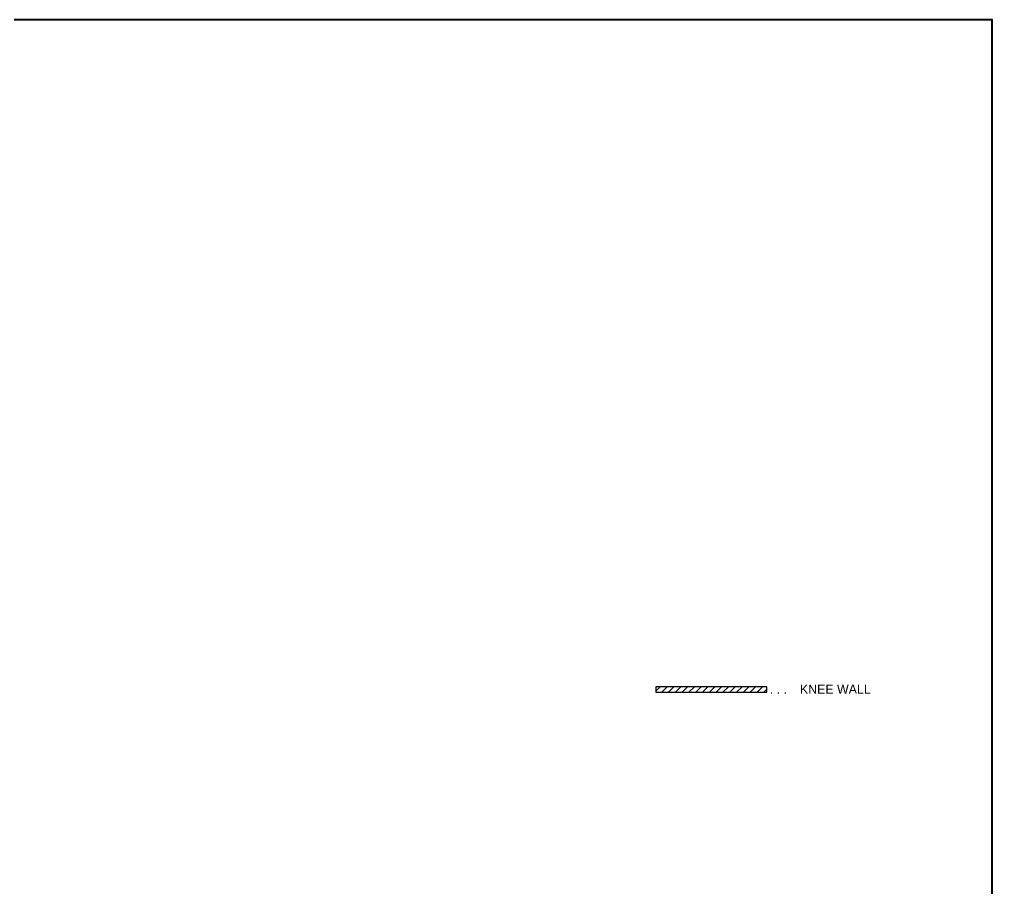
# Paper-space layout 'Floor' of a CAD drawing. Header units: inches. Extents: x 29 to 2196, y 4 to 1132.
# Drawn here: x 1054 to 1685, y 568 to 1132 of the extents above; entities that cross this region are included whole.
import ezdxf
from ezdxf.enums import TextEntityAlignment as Align

# ---------------------------------------------------------------- set-up
doc = ezdxf.new("R2010")
doc.units = ezdxf.units.IN
doc.header["$LTSCALE"] = 25
doc.header["$MEASUREMENT"] = 0

# ---------------------------------------------------------------- blocks, each defined once
blk = doc.blocks.new('LayoutBorder')
for p, q in [((1656, 1128), (0, 1128)), ((1656, 1127.5), (0, 1127.5)), ((1655.5, 0), (1655.5, 1128)), ((1656, 0), (1656, 1128))]:
    blk.add_line(p, q)
for tag, p, height in [('BTITLE', (1418.93, 90.51), 4), ('PROJECTNAME', (1461.42, 75.48), 4), ('CONTRACTOR', (1461.47, 65.64), 4), ('ARCHITECT', (1461.34, 55.71), 4), ('PAGETITLE', (215.06, 27.12), 24), ('SCALE', (215.31, 11), 4)]:
    blk.add_attdef(tag, p, '', height=height)
for tag, p in [('PROJECTNUMBER', (1463.8, 4.29)), ('DRAFTER', (1527.56, 4.32)), ('DATE', (1583.39, 4.26)), ('PAGE', (1642.51, 4.31))]:
    blk.add_attdef(tag, text='', height=4).set_placement(p, align=Align.CENTER)
blk = doc.blocks.new('*X62')
at = {"color": 0}
for p, q in [((934.52, -192.43), (937.36, -189.59)), ((938.28, -193.09), (941.78, -189.59)), ((942.7, -193.09), (946.2, -189.59)), ((947.12, -193.09), (950.62, -189.59)), ((951.54, -193.09), (955.04, -189.59)), ((955.96, -193.09), (959.46, -189.59)), ((960.37, -193.09), (963.87, -189.59)), ((964.79, -193.09), (968.29, -189.59)), ((969.21, -193.09), (972.71, -189.59)), ((973.63, -193.09), (977.13, -189.59)), ((978.05, -193.09), (981.55, -189.59)), ((982.47, -193.09), (985.97, -189.59)), ((986.89, -193.09), (990.39, -189.59)), ((991.31, -193.09), (994.81, -189.59)), ((995.73, -193.09), (999.23, -189.59)), ((1000.15, -193.09), (1003.65, -189.59)), ((1004.57, -193.09), (1006.49, -191.17))]:
    blk.add_line(p, q, dxfattribs=at)
blk = doc.blocks.new('KneeWallNote')
blk.add_lwpolyline([(36, 1.09), (107.97, 1.09), (107.97, 4.59), (36, 4.59)], close=True)
blk.add_blockref('*X62', (-898.52, 194.18))
for s, p in [('. . .', (109.91, 0)), ('KNEE WALL', (129.47, 0))]:
    blk.add_text(s, height=6).set_placement(p)

psp = doc.layouts.new('Floor')

# ---------------------------------------------------------------- block references
at = {"lineweight": -3}
psp.add_blockref('LayoutBorder', (29.05, 3.97), dxfattribs=at)
psp.add_blockref('KneeWallNote', (1430.58, 694.34))

doc.saveas('drawing.dxf')
